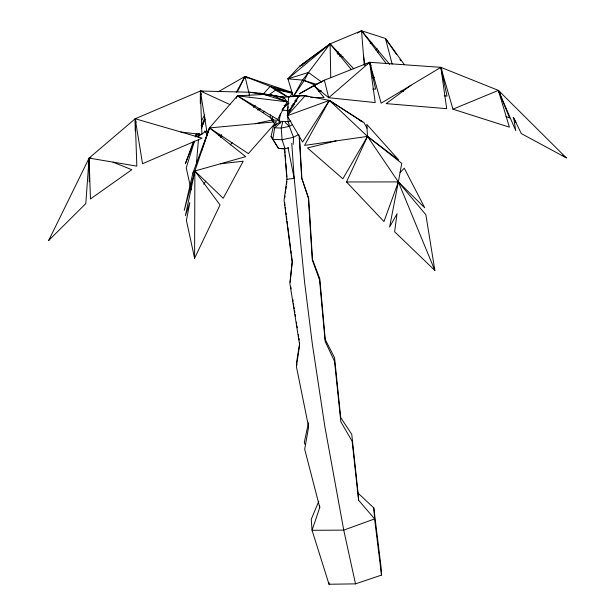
<?xml version="1.0" encoding="UTF-8"?>
<svg xmlns="http://www.w3.org/2000/svg" width="615" height="615" viewBox="0 0 615 615"><rect width="100%" height="100%" fill="white"/><g stroke="black" fill="none" stroke-linecap="round" stroke-linejoin="round"><path stroke-width="0.92" d="M192.887 173.053L209.492 127.912L245.693 156.648L194.886 170.993L184.246 210.407L192.887 173.053L194.886 170.993L220.039 204.956L194.594 258.231L194.886 170.993L209.492 127.912L237.428 95.809L264.066 94.449L271.461 95.041L284.245 97.823L287.113 101.821L277.711 119.456L237.428 95.809L236.221 98.415M200.298 103.443L200.359 92.942M310.736 97.439L324.159 97.654L313.996 85.377L324.382 80.188L369.661 62.3L440.855 67.343L498.396 90.382L566.307 157.871L521.274 133.57L513.694 117.757L515.693 130.557L498.396 90.382L452.955 109.186L440.855 67.343L381.146 103.197L369.661 62.3L367.27 63.845M293.217 144.271L293.501 137.291L289.342 126.344L285.152 122.423M300.397 95.486L288.666 96.67L287.382 113.314L298.829 96.017L300.397 95.486L305.163 95.732L329.363 100.399L363.957 122.57L367.04 128.212M196.316 164.966L198.461 139.359M198.614 137.46L198.929 133.67M283.899 99.153L284.092 97.285L288.666 96.67L305.163 95.732L308.815 96.747M290.111 282.316L292.333 261.683L291.479 255.11M284.776 197.807L285.022 195.908M285.398 193.049L285.652 191.15M285.898 189.243L286.275 186.391M286.529 184.492L286.905 181.633M284.438 148.077L286.936 179.257L284.069 200.29L292.133 262.121L289.873 283.454L299.62 344.892L296.422 366.694L308.63 426.971L304.686 449.227L319.769 507.475L312.066 530.307L329.017 584.25L355.508 583.866L381.5 575.102L381 566.73L373.797 507.89L358.045 493.122L351.765 434.344L340.702 417.593L334.56 357.738L325.243 339.495L319.808 278.841L312.489 259.469L308.692 198.422L301.88 178.496L299.467 136.507M88.276 163.775L88.691 160.93M299.697 342.939L296.453 363.173L296.83 365.033M272.729 116.427L272.13 120.056L275.474 125.345M280.379 113.86L279.156 121.278L280.148 122.854M308.469 422.766L304.325 442.308L304.794 444.153M270.539 114.844L270.131 116.642L272.13 120.056L278.51 120.294M284.783 149.099L278.449 148.353L271.069 136.453L273.475 125.752L279.871 122.224M299.182 138.882L299.59 137.099M282.662 122.147L281.247 128.051L282.062 139.705L285.022 148.599L288.62 147.838M288.197 106.726L287.32 110.385L288.104 121.616L289.25 125.045M196.031 136.568L196.823 133.916M194.386 141.465L186.237 167.841L191.142 189.927M195.793 136.922L196.631 134.193M195.854 136.63L196.731 133.947M201.782 150.398L209.492 127.912L276.504 121.709L248.383 153.596L209.492 127.912M193.187 142.196L185.346 163.805L194.394 141.112M195.147 136.791L196.131 134.093M221.592 134.585L220.516 137.23L221.969 136.007M318.839 501.202L311.252 519.283L312.066 530.307L343.739 530.122L374.612 518.914L373.797 507.89M199.16 133.332L197.653 136.861L206.978 130.488M201.42 128.043L205.179 119.225M196.293 136.615L197.477 134.039M201.436 125.437L204.995 117.696M218.994 135.853L219.793 134.108M329.363 100.399L304.563 145.394L367.486 136.407L401.764 163.367L398.351 181.909L383.968 221.531L346.522 181.978L367.486 136.407L366.832 124.415L398.712 159.962L367.486 136.407L329.363 100.399L287.197 115.789L302.595 142.042L329.363 100.399L362.435 121.878L359.152 119.994M90.905 157.501L89.098 158.093L85.8 203.588L48.693 240.465L89.098 158.093L135.192 118.757L200.367 91.028L249.152 92.219L260.768 93.288L284.092 97.285L284.245 97.823L281.562 97.385M237.513 91.743L244.985 76.46L292.064 92.411L270.154 86.4L244.985 76.46L218.094 91.835M288.666 96.67L293.332 96.617L304.225 80.465L308.469 72.485L330.101 43.842L361.52 30.75L385.444 38.43L404.393 64.675M201.489 120.878L204.572 115.09M377.679 52.652L378.594 50.983M236.283 92.25L244.985 76.46L247.453 77.936M298.829 96.017L287.197 115.789L305.163 95.732M203.742 184.246L205.817 181.079M48.693 240.465L50.322 238.105M321.66 82.072L308.469 72.485L302.572 80.081L293.332 96.617L287.935 78.835L298.475 67.373L330.101 43.842L353.725 68.734M289.504 97.039L292.44 93.372L277.142 89.629L270.154 86.4L263.343 94.01M230.325 144.886L232.132 142.665M253.449 107.441L255.217 105.273M375.911 50.023L377.103 48.577M400.058 172.638L404.263 168.195L424.75 207.785L398.351 181.909L367.486 136.407L342.855 178.781L307.485 147.946L336.021 140.897M337.166 53.267L338.558 51.983M282.339 108.97L289.073 103.074L284.038 105.849M280.97 122.3L274.682 127.805L272.768 139.359L282.062 139.705L293.501 137.291L298.859 134.362M316.71 84.37L302.572 80.081L287.935 78.835L330.101 43.842L351.319 69.557M411.005 85.27L386.159 103.62L446.682 108.663L440.855 67.343L441.954 69.941M268.555 95.048L275.574 90.159L277.142 89.629L292.033 92.534M262.428 112.637L264.857 111.161M300.051 93.388L313.996 85.377M305.524 62.661L299.82 65.913L302.503 65.098M357.392 33.102L361.52 30.75L389.702 64.36M299.228 93.957L324.382 80.188L328.718 97.724L375.219 102.582L369.661 62.3L328.718 97.724L313.981 85.731M307.07 61.515L302.142 64.214L330.101 43.842L330.747 77.344M276.727 123.976L273.475 125.752L274.682 127.805L281.247 128.051L289.342 126.344L292.586 124.568M257.708 110.077L260.26 108.84M282.385 98.108L284.092 97.285L271.054 95.417M258.054 109.508L259.799 108.732M372.69 77.982L374.435 77.206M339.357 55.535L341.102 54.804M337.781 54.297L339.58 53.697M370.153 43.519L371.952 42.919M287.935 78.835L308.469 72.485M258.93 93.811L260.768 93.288L260.814 93.949L268.263 95.01M255.263 123.669L273.506 119.717L237.428 95.809L287.113 101.821L271.461 95.041M290.787 109.654L287.32 110.385L281.901 110.185M290.864 121.032L288.104 121.616L279.156 121.278L278.334 119.879M295.208 96.232L299.889 95.264M318.608 91.389L321.414 90.812M286.936 179.257L294.201 178.396L291.779 143.349M220.285 163.821L243.248 161.176L223.222 198.291L194.886 170.993L185.392 215.727L189.835 202.566L186.406 220.416L194.594 258.231M201.612 124.022L203.504 123.853M346.522 181.978L398.351 181.909L425.872 214.758L434.859 270.446L394.615 231.763L397.036 213.774L389.626 226.966L398.351 181.909L434.859 270.446M372.744 89.09L375.596 89.129L369.661 62.3L371.176 65.72M281.216 97.232L284.092 97.285M285.022 148.599L278.449 148.353L271.069 136.453M400.534 91.205L403.379 91.504M444.199 95.802L447.043 96.101L440.855 67.343M203.219 91.366L200.367 91.028L201.943 134.539L180.871 132.01M260.814 93.949L249.152 92.219L249.306 95.971M276.212 96.517L277.995 96.809M267.433 95.048L264.066 94.449L287.113 101.821M339.418 56.088L343.139 56.849M294.739 100.852L296.484 101.36M292.655 104.104L294.439 104.627M135.192 118.757L202.074 138.152L142.534 163.698L135.192 118.757L136.838 166.142L89.098 158.093L90.443 198.976L131.787 169.717L112.968 162.122M452.955 109.186L509.358 127.144L498.396 90.382L500.241 93.757M506.037 116.619L509.62 117.972L498.396 90.382M304.225 80.465L315.595 85.339M230.002 104.604L200.367 91.028L207.501 135.4M287.251 96.816L275.574 90.159L270.154 86.4M247.384 77.997L244.985 76.46L248.914 92.827M277.142 89.629L287.343 96.686M562.433 155.141L566.307 157.871M291.756 105.588L293.101 106.849M201.074 125.514L202.435 126.844M299.221 135.807L301.658 178.019L308.369 198.053L312.289 259.914L319.569 279.971L325.158 341.44L334.529 361.259L340.864 421.798L352.134 441.263L358.614 500.256L374.612 518.914L381.5 575.102M386.335 63.699L361.52 30.75L364.272 65.305M204.718 131.087L207.493 134.923M392.178 64.152L385.444 38.43L396.69 54.681M399.896 59.324L400.972 60.87M272.076 119.725L273.529 122.047M295.946 99.2L296.884 100.806M513.156 117.357L515.923 122.408M385.444 38.43L386.766 40.951M200.882 92.865L201.397 94.702M135.669 120.548L136.146 122.347M355.508 583.866L343.739 530.122L324.835 426.487L312.358 344.139L304.61 282.277L294.201 178.396L288.012 147.654M363.526 55.965L365.049 65.328M290.857 287.051L291.156 288.95M292.809 299.367L293.109 301.265M293.409 303.157L293.709 305.055M294.008 306.947L294.308 308.838M294.608 310.736L294.908 312.628M295.208 314.526L295.507 316.418M296.407 322.106L296.707 323.997M297.007 325.889L297.306 327.787M298.352 334.414L298.652 336.313M298.952 338.204L299.251 340.103M284.637 202.543L285.006 205.356M285.252 207.232L285.621 210.046M285.983 212.867L286.229 214.743M286.475 216.618L286.836 219.44M287.082 221.315L287.574 225.067M287.812 226.943L289.404 239.15M289.65 241.026L290.626 248.537M290.864 250.413L291.233 253.234M358.045 493.122L358.614 500.256M319.623 505.691L319.769 507.475M284.637 148.238L285.022 153.004M285.175 154.919L285.629 160.646M285.86 163.505L286.928 176.866M328.902 582.39L329.017 584.25M89.114 160.946L89.244 181.863M135.2 120.625L135.208 130.864"/></g></svg>
